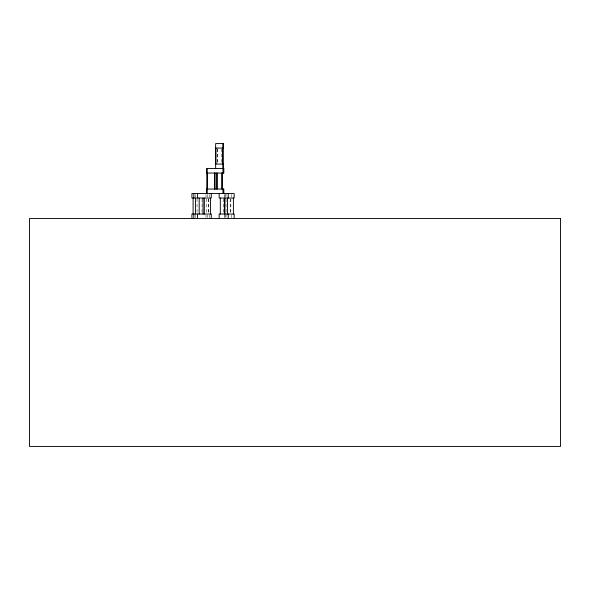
<?xml version="1.0" encoding="UTF-8"?>
<svg xmlns="http://www.w3.org/2000/svg" width="590" height="590" viewBox="0 0 590 590"><rect width="100%" height="100%" fill="white"/><g stroke="black" fill="none" stroke-linecap="round" stroke-linejoin="round"><path stroke-width="0.44" stroke-dasharray="2.95 2.21" d="M231.575 194.442L231.575 197.141M231.575 214.93L231.575 217.629M230.845 198.926L230.845 213.138M230.284 198.926L230.284 213.138M226.051 193.542L226.051 197.141M226.066 198.926L226.066 213.138M226.051 214.03L226.051 217.629M225.092 194.442L225.092 197.141M225.092 214.93L225.092 217.629M224.827 194.442L224.827 197.141M224.827 214.93L224.827 217.629M223.33 198.926L223.33 213.138M221.796 148.96L221.796 164.057M217.57 148.96L217.57 163.172M217.304 148.96L217.304 163.172M209.406 194.442L209.406 197.141M209.406 214.93L209.406 217.629M208.713 198.926L208.713 213.138M208.277 198.926L208.277 213.138M207.651 194.442L207.651 197.141M207.651 214.93L207.651 217.629M206.574 198.926L206.574 213.138M205.984 194.442L205.984 197.141M205.984 214.93L205.984 217.629M202.068 198.926L202.068 213.138M197.06 198.926L197.06 213.138M195.342 194.442L195.342 197.141M195.342 214.93L195.342 217.629"/><path stroke-width="0.89" d="M234.164 218.529L234.164 214.03L219.163 214.03L219.163 218.529M233.397 198.041L233.397 214.03M228.242 193.542L228.242 198.041M228.242 214.03L228.242 218.529M227.475 198.041L227.475 214.03M224.923 198.041L224.923 214.03M224.384 198.041L224.384 214.03M223.817 193.542L223.817 189.043L206.714 189.043L206.714 193.542M223.47 173.054L223.418 164.057L215.645 164.057L215.645 168.556M223.47 189.043L223.47 193.542M223.05 148.068L223.05 164.057M222.968 168.556L222.968 173.054M222.968 189.043L222.968 193.542M222.836 143.577L222.836 168.556M222.474 173.054L222.474 189.043M221.626 173.054L221.626 189.043M220.306 198.041L220.306 214.03M219.163 193.542L219.163 198.041L234.164 198.041L234.164 193.542L191.92 193.542L191.92 198.041L211.286 198.041L211.286 193.542M217.164 173.054L217.164 189.043M216.781 173.054L216.781 189.043M215.859 148.068L215.859 164.057M215.689 148.068L215.689 164.057M214.981 173.054L214.981 189.043M214.635 173.054L214.635 189.043M214.45 173.054L214.45 189.043M211.286 218.529L211.286 214.03L191.92 214.03L191.92 218.529M210.549 198.041L210.549 214.03M207.304 173.054L207.304 189.043M207.09 168.556L207.09 173.054M207.09 189.043L207.09 193.542M206.943 173.054L206.943 189.043M204.339 198.041L204.339 214.03M203.063 198.041L203.063 214.03M199.184 198.041L199.184 214.03M197.488 193.542L197.488 198.041M197.488 214.03L197.488 218.529M195.548 198.041L195.548 214.03M193.852 193.542L193.852 198.041M193.852 214.03L193.852 218.529M193.107 198.041L193.107 214.03M223.418 143.577L215.645 143.577L215.645 148.068L223.418 148.068L223.418 143.577M223.817 168.556L206.714 168.556L206.714 173.054L223.817 173.054L223.817 168.556M560.5 218.529L29.5 218.529L29.5 446.424L560.5 446.424L560.5 218.529"/></g></svg>
